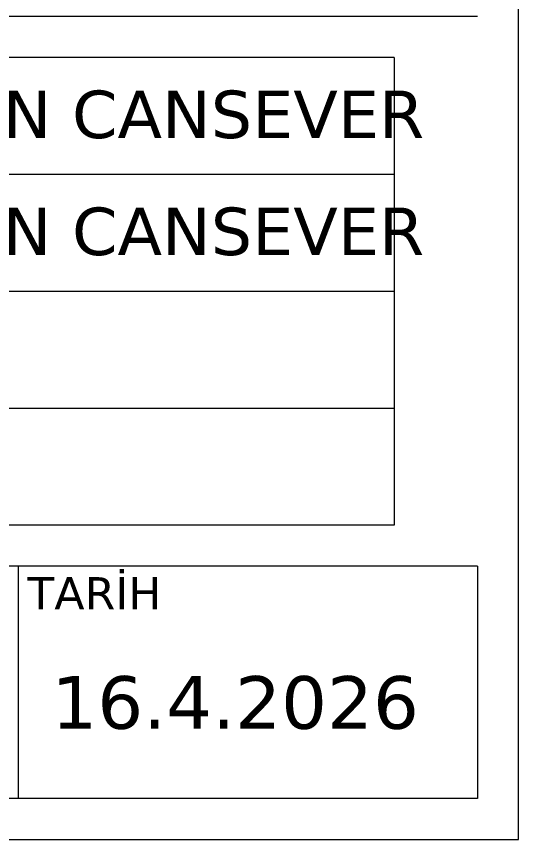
# Model space of a CAD drawing. Header units: millimetres. Extents: x 2232 to 85269, y -3593 to 5869.
# Drawn here: x 43522.5 to 43596, y -1762.1 to -1641.5 of the extents above; entities that cross this region are included whole.
import ezdxf

# ---------------------------------------------------------------- set-up
doc = ezdxf.new("R2010")
doc.units = ezdxf.units.MM
doc.layers.add('Standart', color=7, linetype='Continuous')
doc.styles.add('verdana_1_18', font='verdana.ttf', dxfattribs={"height": 0.2})

msp = doc.modelspace()

# ---------------------------------------------------------------- linework, layer by layer
at = {"layer": 'Standart', "color": 250, "linetype": 'Continuous', "lineweight": 5}
for points in [[(43596.01, -1762.07), (43596.01, 82.35)], [(43590.01, -1641.47), (43320.01, -1641.47)], [(43577.78, -1647.47), (43320.01, -1647.47)], [(43577.78, -1647.47), (43577.78, -1716.02)], [(43577.78, -1664.61), (43320.01, -1664.61)], [(43577.78, -1681.75), (43320.01, -1681.75)], [(43577.78, -1698.89), (43320.01, -1698.89)], [(43577.78, -1716.02), (43320.01, -1716.02)], [(43590.01, -1722.02), (43320.01, -1722.02)], [(43522.75, -1756.07), (43522.75, -1722.02)], [(43590.01, -1722.02), (43590.01, -1756.07)], [(43590.01, -1756.07), (43455.01, -1756.07)], [(43314.01, -1762.07), (43596.01, -1762.07)]]:
    msp.add_lwpolyline(points, dxfattribs=at)

# ---------------------------------------------------------------- texts
at = {"layer": 'Standart', "color": 254, "linetype": 'Continuous', "lineweight": 5, "style": 'verdana_1_18'}
for s, height, p in [('İNŞ.MÜHENDİSİ FAHRETTİN CANSEVER', 6.9558, (43397.45, -1659.29)), ('İNŞ.MÜHENDİSİ FAHRETTİN CANSEVER', 6.9558, (43397.45, -1676.43)), ('16.4.2026', 7.714, (43527.57, -1745.84))]:
    msp.add_text(s, height=height, dxfattribs=at).set_placement(p)
at = {"layer": 'Standart', "color": 1, "linetype": 'Continuous', "lineweight": 5, "style": 'verdana_1_18'}
msp.add_text('TARİH', height=4.714, dxfattribs=at).set_placement((43524.06, -1728.34))

doc.saveas('drawing.dxf')
